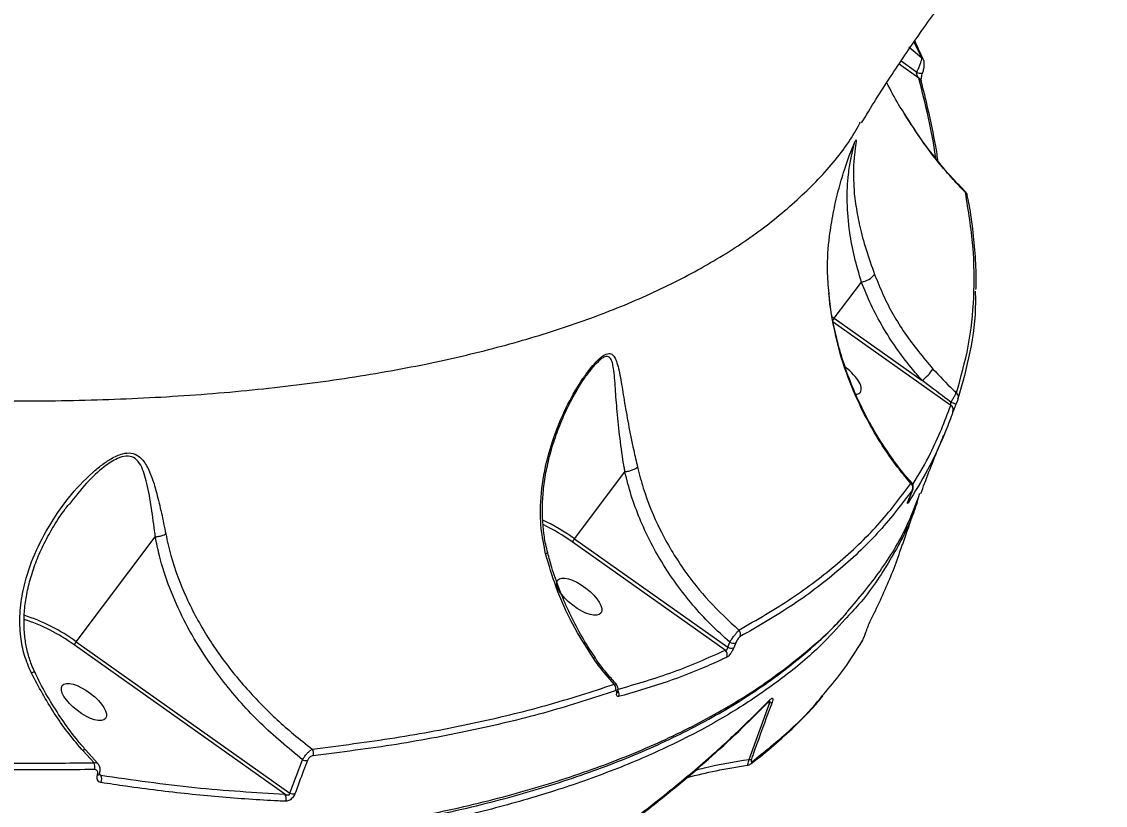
# Model space of a CAD drawing. Header units: millimetres. Extents: x -7151 to 6134, y -5040 to 5562.
# Drawn here: x -2512.8 to -2327.2, y -432.4 to -298.2 of the extents above; entities that cross this region are included whole.
import ezdxf

# ---------------------------------------------------------------- set-up
doc = ezdxf.new("R2010")
doc.units = ezdxf.units.MM
for name, color, linetype in [('DIKOM_ОБЪЕКТ', 7, 'Continuous'), ('DIKOM_РАЗМЕР_ЗОНА', 7, 'Continuous'), ('DIKOM_РАЗМЕР_ОБЪЕКТА', 7, 'Continuous')]:
    doc.layers.add(name, color=color, linetype=linetype)
doc.styles.add('style1', font='arial.ttf', dxfattribs={"width": 0.8})
doc.dimstyles.new('1-50', dxfattribs={"dimtxt": 300, "dimasz": 200, "dimexe": 100, "dimexo": 0, "dimgap": 100, "dimtad": 1, "dimtxsty": 'style1', "dimcen": 200, "dimclrd": 7, "dimclre": 7, "dimclrt": 7, "dimadec": 1, "dimazin": 2, "dimtfac": 1, "dimtmove": 0, "dimatfit": 2, "dimfxl": 0, "dimlwd": 25, "dimlwe": 18, "dimarcsym": 0})

# ---------------------------------------------------------------- blocks, each defined once
blk = doc.blocks.new('*D0')
at = {"layer": 'Defpoints', "color": 0, "transparency": 16777216}
for p in [(4133.55, 168.74), (-4567.47, -1241.13), (4133.55, -4153.12)]:
    blk.add_point(p, dxfattribs=at)
at = {"layer": 'DIKOM_РАЗМЕР_ОБЪЕКТА', "color": 7, "lineweight": 18, "transparency": 16777216}
for p, q in [((4133.55, 168.74), (4133.55, -4253.12)), ((-4567.47, -1241.13), (-4567.47, -4253.12))]:
    blk.add_line(p, q, dxfattribs=at)
at = {"layer": 'DIKOM_РАЗМЕР_ОБЪЕКТА', "color": 7, "lineweight": 25, "transparency": 16777216}
blk.add_line((-4367.47, -4153.12), (3933.55, -4153.12), dxfattribs=at)
at = {"layer": 'DIKOM_РАЗМЕР_ОБЪЕКТА', "color": 7, "transparency": 16777216}
for points in [[(-4367.47, -4119.79), (-4367.47, -4186.45), (-4567.47, -4153.12)], [(3933.55, -4119.79), (3933.55, -4186.45), (4133.55, -4153.12)]]:
    blk.add_solid(points, dxfattribs=at)
at = {"layer": 'DIKOM_РАЗМЕР_ОБЪЕКТА', "color": 7, "transparency": 16777216, "insert": (150.61, -3899.95), "char_height": 300, "attachment_point": 5, "style": 'style1'}
blk.add_mtext('8700', dxfattribs=at)
blk = doc.blocks.new('*D1')
at = {"layer": 'Defpoints', "color": 0, "transparency": 16777216}
for p in [(-2392.45, 3674.75), (-6010.84, -1738.88), (-3202.89, -1738.88)]:
    blk.add_point(p, dxfattribs=at)
at = {"layer": 'DIKOM_РАЗМЕР_ОБЪЕКТА', "color": 7, "lineweight": 18, "transparency": 16777216}
for p, q in [((-2392.45, 3674.75), (-6110.84, 3674.75)), ((-3202.89, -1738.88), (-6110.84, -1738.88))]:
    blk.add_line(p, q, dxfattribs=at)
at = {"layer": 'DIKOM_РАЗМЕР_ОБЪЕКТА', "color": 7, "lineweight": 25, "transparency": 16777216}
blk.add_line((-6010.84, 3474.75), (-6010.84, -1538.88), dxfattribs=at)
at = {"layer": 'DIKOM_РАЗМЕР_ОБЪЕКТА', "color": 7, "transparency": 16777216}
for points in [[(-6044.18, 3474.75), (-5977.51, 3474.75), (-6010.84, 3674.75)], [(-6044.18, -1538.88), (-5977.51, -1538.88), (-6010.84, -1738.88)]]:
    blk.add_solid(points, dxfattribs=at)
at = {"layer": 'DIKOM_РАЗМЕР_ОБЪЕКТА', "color": 7, "transparency": 16777216, "insert": (-6264.01, 967.94), "char_height": 300, "attachment_point": 5, "rotation": 90, "style": 'style1'}
blk.add_mtext('5400', dxfattribs=at)
blk = doc.blocks.new('*D3')
at = {"layer": 'Defpoints', "color": 0, "transparency": 16777216}
for p in [(6133.55, 253.24), (-5802.46, -2467.19), (6133.55, -4939.78)]:
    blk.add_point(p, dxfattribs=at)
at = {"layer": 'DIKOM_РАЗМЕР_ЗОНА', "color": 7, "lineweight": 18, "transparency": 16777216}
for p, q in [((6133.55, 253.24), (6133.55, -5039.78)), ((-5802.46, -2467.19), (-5802.46, -5039.78))]:
    blk.add_line(p, q, dxfattribs=at)
at = {"layer": 'DIKOM_РАЗМЕР_ЗОНА', "color": 7, "lineweight": 25, "transparency": 16777216}
blk.add_line((-5602.46, -4939.78), (5933.55, -4939.78), dxfattribs=at)
at = {"layer": 'DIKOM_РАЗМЕР_ЗОНА', "color": 7, "transparency": 16777216}
for points in [[(-5602.46, -4906.44), (-5602.46, -4973.11), (-5802.46, -4939.78)], [(5933.55, -4906.44), (5933.55, -4973.11), (6133.55, -4939.78)]]:
    blk.add_solid(points, dxfattribs=at)
at = {"layer": 'DIKOM_РАЗМЕР_ЗОНА', "color": 7, "transparency": 16777216, "insert": (186.61, -4686.61), "char_height": 300, "attachment_point": 5, "style": 'style1'}
blk.add_mtext('11950', dxfattribs=at)

msp = doc.modelspace()

# ---------------------------------------------------------------- linework, layer by layer
at = {"layer": 'DIKOM_ОБЪЕКТ', "color": 7, "linetype": 'Continuous', "lineweight": 15}
for p, q in [((-2360.883, -302.504), (-2358.683, -304.382)), ((-2358.683, -304.382), (-2359.979, -301.705)), ((-2359.161, -307.917), (-2362.574, -305.501)), ((-2359.575, -306.888), (-2362.215, -304.954)), ((-2369.258, -315.627), (-2369.155, -315.456)), ((-2351.185, -327.496), (-2351.162, -327.425)), ((-2373.663, -348.994), (-2369.002, -342.814)), ((-2374.367, -346.538), (-2374.566, -344.743)), ((-2374.441, -346.6), (-2374.56, -344.761)), ((-2374.389, -346.535), (-2374.388, -346.54)), ((-2373.991, -348.764), (-2373.663, -348.994)), ((-2353.711, -363.93), (-2373.837, -349.681)), ((-2373.663, -348.994), (-2358.614, -359.648)), ((-2418.161, -386.775), (-2409.523, -375.322)), ((-2360.806, -379.83), (-2360.432, -378.953)), ((-2360.793, -379.807), (-2360.806, -379.83)), ((-2360.419, -378.93), (-2360.432, -378.953)), ((-2503.497, -404.418), (-2489.95, -386.455)), ((-2392.341, -405.866), (-2418.528, -387.327)), ((-2418.161, -386.775), (-2391.917, -405.356)), ((-2503.497, -404.418), (-2466.896, -430.331)), ((-2391.917, -405.356), (-2391.567, -404.498)), ((-2390.543, -404.604), (-2390.892, -405.46)), ((-2467.778, -430.517), (-2503.864, -404.969)), ((-2414.616, -407.193), (-2414.613, -407.197)), ((-2388.255, -424.565), (-2384.719, -414.854)), ((-2384.719, -414.854), (-2385.167, -414.942)), ((-2500.453, -425.152), (-2502.385, -423.045)), ((-2499.812, -425.248), (-2501.935, -422.941)), ((-2466.896, -430.331), (-2464.758, -424.632)), ((-2499.519, -427.151), (-2499.301, -427.298)), ((-2499.509, -427.103), (-2499.301, -427.298))]:
    msp.add_line(p, q, dxfattribs=at)
at = {"layer": 'DIKOM_ОБЪЕКТ', "color": 7, "linetype": 'Continuous', "lineweight": 15, "flags": 128}
for points in [[(-2359.575, -306.888), (-2359.348, -306.965), (-2359.127, -307.022), (-2358.926, -307.055), (-2358.756, -307.062), (-2358.626, -307.044), (-2358.545, -307), (-2358.522, -306.965)], [(-2374.388, -346.54), (-2374.393, -346.554), (-2374.441, -346.6)]]:
    msp.add_lwpolyline(points, dxfattribs=at)
at = {"layer": 'DIKOM_ОБЪЕКТ', "color": 7, "linetype": 'Continuous', "lineweight": 15}
for centre, radius, start, end in [((-2225.726, -586.431), 485.035, 126.17965, 159.77297), ((-2359.107, -305.034), 0.777, 25.49834, 56.93377), ((-2359.454, -308.597), 0.741, 17.0818, 66.71426), ((-2351.678, -328.186), 0.849, 12.18428, 54.4499), ((-2369.651, -339.103), 3.766, 279.90962, 320.24546), ((-2367.885, -353.338), 7.23, 143.06311, 146.3263), ((-2363.155, -353.483), 7.657, 306.37459, 326.51914), ((-2353.329, -362.495), 0.922, 338.09272, 50.73532), ((-2432.673, -555.943), 208.116, 67.44042, 67.69677), ((-2354.192, -364.711), 0.917, 339.18027, 58.36114), ((-2361.177, -378.049), 0.968, 338.40911, 48.33567), ((-2361.815, -380.295), 0.868, 337.78379, 3.85652), ((-2438.927, -416.021), 35.868, 54.62359, 64.66238), ((-2438.71, -415.754), 34.863, 54.62685, 64.21139), ((-2414.531, -389.583), 4.589, 142.27458, 150.54562), ((-2521.386, -428.816), 29.592, 53.69232, 72.41975), ((-2521.918, -429.713), 31.292, 53.93737, 72.34575), ((-2390.787, -403.159), 1.07, 338.72768, 42.89378), ((-2499.783, -407.285), 4.692, 142.32955, 150.42191), ((-2390.928, -403.329), 1.332, 241.37457, 286.81861), ((-2393.058, -406.672), 1.078, 338.54791, 48.35271), ((-2391.281, -404.182), 1.335, 241.5464, 286.91496), ((-2414.714, -407.53), 0.352, 73.84248, 127.40742), ((-2412.218, -412.427), 1.13, 338.77976, 39.74289), ((-2411.234, -412.82), 0.522, 307.17173, 347.65094), ((-2411.615, -413.382), 1.108, 336.99622, 28.09244), ((-2385.425, -414.232), 0.695, 315.67925, 343.23492), ((-2384.578, -414.196), 0.673, 257.84931, 293.20765), ((-2502.055, -423.426), 0.504, 75.07923, 130.89319), ((-2464.136, -423.492), 1.279, 338.85732, 32.79375), ((-2464.039, -423.023), 1.763, 245.94167, 274.3257), ((-2388.134, -423.89), 0.685, 259.80104, 295.09331), ((-2388.464, -424.654), 0.834, 307.37422, 341.67707), ((-2501.689, -425.806), 1.398, 338.69991, 27.91851), ((-2499.829, -426.858), 0.378, 264.87683, 332.65958), ((-2500.362, -427.95), 1.246, 331.52249, 31.58951), ((-2468.74, -431.231), 1.198, 334.32307, 36.55105), ((-2466.198, -428.695), 1.778, 246.90442, 275.14173)]:
    msp.add_arc(centre, radius, start, end, dxfattribs=at)
for start_param, end_param in [(3.0547657, 4.6970952), (2.7381645, 3.0547657)]:
    msp.add_ellipse((-2372.918, -358.865), major_axis=(-3.718, 2.823), ratio=0.396969, start_param=start_param, end_param=end_param, dxfattribs=at)
for centre in [(-2417.336, -396.703), (-2502.178, -414.747)]:
    msp.add_ellipse(centre, major_axis=(-3.718, 2.823), ratio=0.396969, dxfattribs=at)
for points, knots in [([(-2448.126, -436.559), (-2450.938, -437.058), (-2458.511, -438.404), (-2471.612, -440.08), (-2487.595, -441.425), (-2504.567, -442.134), (-2522.494, -442.19), (-2541.34, -441.573), (-2560.69, -440.297), (-2580.464, -438.382), (-2600.577, -435.861), (-2621.357, -432.694), (-2642.759, -428.863), (-2664.721, -424.367), (-2686.763, -419.303), (-2708.803, -413.702), (-2730.768, -407.608), (-2753.015, -400.919), (-2775.478, -393.635), (-2798.082, -385.765), (-2820.329, -377.485), (-2842.151, -368.831), (-2863.492, -359.849), (-2884.698, -350.393), (-2905.69, -340.476), (-2926.386, -330.121), (-2946.331, -319.557), (-2965.475, -308.825), (-2983.785, -297.969), (-3001.56, -286.812), (-3018.713, -275.38), (-3035.168, -263.707), (-3049.91, -252.545), (-3063.05, -241.94), (-3074.721, -231.922), (-3085.683, -221.874), (-3095.894, -211.825), (-3105.249, -201.883), (-3113.705, -192.095), (-3120.533, -183.478), (-3124.338, -178.133), (-3125.888, -175.957)], [0, 0, 0, 0, 0.0156522, 0.0421682, 0.0687045, 0.0952202, 0.1225061, 0.1498144, 0.1771005, 0.2036164, 0.230153, 0.2566688, 0.2839545, 0.311263, 0.3385492, 0.3650648, 0.3916015, 0.4181172, 0.4454031, 0.4727116, 0.4999978, 0.5265133, 0.5530497, 0.5795656, 0.6068517, 0.6341601, 0.661446, 0.6879619, 0.714498, 0.7410141, 0.7683001, 0.7956085, 0.8228944, 0.8459723, 0.8690777, 0.8921826, 0.9155067, 0.9388307, 0.961564, 0.9843488, 1, 1, 1, 1]), ([(-2368.984, -315.56), (-2368.172, -314.216), (-2365.783, -310.26), (-2361.574, -303.915), (-2356.795, -297.049), (-2353.573, -292.823), (-2352.169, -290.983)], [0, 0, 0, 0, 0.1557839, 0.4586677, 0.7641767, 1, 1, 1, 1]), ([(-2358.489, -304.585), (-2358.865, -303.697), (-2359.292, -302.69), (-2359.806, -301.666), (-2359.867, -301.545)], [0, 0, 0, 0, 0.8814253, 1, 1, 1, 1]), ([(-2359.575, -306.888), (-2359.465, -306.687), (-2359.246, -306.286), (-2358.966, -305.641), (-2358.764, -305.054), (-2358.668, -304.617), (-2358.679, -304.45), (-2358.683, -304.382)], [0, 0, 0, 0, 0.2097861, 0.41941492, 0.63344694, 0.85017313, 1, 1, 1, 1]), ([(-2358.525, -306.963), (-2358.515, -306.938), (-2358.421, -306.711), (-2358.301, -306.215), (-2358.234, -305.531), (-2358.252, -305.04), (-2358.385, -304.774), (-2358.413, -304.716)], [0, 0, 0, 0, 0.035381, 0.3115192, 0.5981027, 0.9134025, 1, 1, 1, 1]), ([(-2359.161, -307.917), (-2359.219, -307.832), (-2359.328, -307.672), (-2359.45, -307.397), (-2359.54, -307.137), (-2359.564, -306.968), (-2359.575, -306.888)], [0, 0, 0, 0, 0.295071, 0.5578563, 0.7906576, 1, 1, 1, 1]), ([(-2356.258, -321.669), (-2356.274, -321.554), (-2356.85, -317.167), (-2358.021, -312.481), (-2359.161, -307.917)], [0, 0, 0, 0, 0.026215, 1, 1, 1, 1]), ([(-2358.742, -308.395), (-2358.742, -308.396), (-2358.741, -308.399), (-2358.752, -308.331), (-2358.76, -308.183), (-2358.748, -307.917), (-2358.695, -307.564), (-2358.614, -307.221), (-2358.547, -307.038), (-2358.521, -306.97)], [0, 0, 0, 0, 0.038787, 0.1435366, 0.2732214, 0.4557693, 0.6687025, 0.8760762, 1, 1, 1, 1]), ([(-2361.691, -313.863), (-2362.013, -313.384), (-2363.121, -311.734), (-2364.012, -309.938), (-2364.645, -308.664)], [0, 0, 0, 0, 0.2902393, 1, 1, 1, 1]), ([(-2355.85, -322.151), (-2355.993, -321.281), (-2356.479, -318.331), (-2357.438, -313.747), (-2358.373, -309.981), (-2358.768, -308.388)], [0, 0, 0, 0, 0.1946076, 0.6595083, 1, 1, 1, 1]), ([(-2351.141, -327.404), (-2351.915, -326.613), (-2353.768, -324.718), (-2356.469, -321.479), (-2359.251, -317.794), (-2360.898, -315.205), (-2361.709, -313.931)], [0, 0, 0, 0, 0.1952284, 0.4678635, 0.7380949, 1, 1, 1, 1]), ([(-2351.185, -327.496), (-2351.887, -326.754), (-2354.38, -324.123), (-2358.045, -319.682), (-2360.572, -315.649), (-2361.691, -313.863)], [0, 0, 0, 0, 0.17946569, 0.63659886, 1, 1, 1, 1]), ([(-2604.458, -355.921), (-2598.732, -356.739), (-2587.281, -358.376), (-2570.465, -360.26), (-2553.958, -361.714), (-2537.264, -362.726), (-2520.531, -363.236), (-2503.879, -363.18), (-2487.755, -362.539), (-2472.242, -361.289), (-2457.419, -359.421), (-2443.76, -357.003), (-2431.265, -354.08), (-2419.902, -350.705), (-2409.353, -346.791), (-2399.694, -342.331), (-2390.989, -337.325), (-2383.246, -331.774), (-2376.635, -325.643), (-2371.915, -320.236), (-2369.896, -316.734), (-2369.258, -315.627)], [0, 0, 0, 0, 0.0494042, 0.0988079, 0.1487043, 0.1986004, 0.2537591, 0.3089594, 0.3641181, 0.4209018, 0.4777329, 0.5345156, 0.5879391, 0.6414025, 0.6948253, 0.7497899, 0.8047988, 0.8597629, 0.9167151, 0.9736676, 1, 1, 1, 1]), ([(-2374.56, -344.761), (-2374.675, -343.438), (-2374.96, -340.177), (-2374.595, -335.557), (-2373.889, -331.028), (-2373.009, -327.195), (-2372.004, -323.775), (-2371.052, -321.084), (-2370.4, -319.438), (-2370.084, -318.708), (-2370.031, -318.643), (-2370.019, -318.629)], [0, 0, 0, 0, 0.1342047, 0.3307737, 0.4655411, 0.6005715, 0.7348045, 0.8442839, 0.9193156, 0.9831796, 1, 1, 1, 1]), ([(-2369.002, -342.814), (-2369.428, -341.361), (-2370.292, -338.406), (-2371.158, -333.768), (-2371.555, -328.948), (-2371.347, -324.835), (-2370.858, -321.712), (-2370.44, -319.891), (-2370.181, -318.98), (-2370.261, -319.105), (-2370.276, -319.129)], [0, 0, 0, 0, 0.131596, 0.2676172, 0.4564973, 0.6508834, 0.7737153, 0.8986057, 0.9805136, 1, 1, 1, 1]), ([(-2369.904, -318.666), (-2369.921, -318.799), (-2369.989, -319.316), (-2370.229, -320.978), (-2370.428, -323.597), (-2370.324, -326.555), (-2370.174, -328.652), (-2369.943, -329.859), (-2369.936, -329.895)], [0, 0, 0, 0, 0.0811228, 0.3154321, 0.5506225, 0.7716182, 0.9931984, 1, 1, 1, 1]), ([(-2370.019, -318.629), (-2369.976, -318.556), (-2369.88, -318.393), (-2369.895, -318.569), (-2369.904, -318.666)], [0, 0, 0, 0, 0.4486251, 1, 1, 1, 1]), ([(-2352.746, -361.782), (-2351.994, -359.146), (-2350.492, -353.874), (-2349.622, -345.454), (-2349.693, -336.701), (-2350.688, -330.564), (-2351.185, -327.496)], [0, 0, 0, 0, 0.2486129, 0.4972303, 0.7486158, 1, 1, 1, 1]), ([(-2350.868, -328.008), (-2350.881, -327.931), (-2350.909, -327.751), (-2351.024, -327.528), (-2351.141, -327.436), (-2351.16, -327.421)], [0, 0, 0, 0, 0.38511475, 0.90156901, 1, 1, 1, 1]), ([(-2349.391, -344.076), (-2349.378, -343.744), (-2349.304, -341.907), (-2349.46, -338.471), (-2349.9, -333.754), (-2350.388, -330.26), (-2350.806, -328.32), (-2350.873, -328.014)], [0, 0, 0, 0, 0.0643476, 0.356669, 0.6502476, 0.9447557, 1, 1, 1, 1]), ([(-2369.936, -329.895), (-2369.745, -331.005), (-2369.346, -333.316), (-2368.293, -337.198), (-2367.267, -340.075), (-2366.755, -341.512)], [0, 0, 0, 0, 0.3162584, 0.65849864, 1, 1, 1, 1]), ([(-2366.755, -341.512), (-2366.275, -342.696), (-2364.867, -346.169), (-2361.734, -351.752), (-2358.438, -355.706), (-2356.769, -357.707)], [0, 0, 0, 0, 0.20355274, 0.59683907, 1, 1, 1, 1]), ([(-2358.614, -359.648), (-2359.257, -358.92), (-2360.84, -357.129), (-2363.115, -354.096), (-2365.398, -350.516), (-2367.406, -346.757), (-2368.47, -344.128), (-2369.002, -342.814)], [0, 0, 0, 0, 0.1444223, 0.3552565, 0.5660836, 0.7830445, 1, 1, 1, 1]), ([(-2349.525, -344.373), (-2349.508, -345.01), (-2349.407, -348.597), (-2350.248, -354.814), (-2351.732, -360.164), (-2352.474, -362.839)], [0, 0, 0, 0, 0.09753454, 0.54876634, 1, 1, 1, 1]), ([(-2360.533, -377.326), (-2361.22, -376.503), (-2363.592, -373.663), (-2367.179, -368.271), (-2370.638, -361.209), (-2373.164, -353.914), (-2374.012, -349.054), (-2374.441, -346.6)], [0, 0, 0, 0, 0.0953084, 0.3289408, 0.5680077, 0.7817906, 1, 1, 1, 1]), ([(-2360.347, -377.257), (-2360.72, -376.84), (-2361.993, -375.419), (-2363.957, -372.782), (-2366.223, -369.372), (-2368.247, -365.791), (-2370.022, -362.093), (-2371.529, -358.301), (-2372.775, -354.442), (-2373.717, -350.526), (-2374.242, -347.879), (-2374.383, -346.547), (-2374.384, -346.535)], [0, 0, 0, 0, 0.0497272, 0.1695484, 0.2893877, 0.4092561, 0.5289507, 0.6470427, 0.7646885, 0.8820286, 0.9989354, 1, 1, 1, 1]), ([(-2423.099, -389.363), (-2423.395, -387.898), (-2423.989, -384.965), (-2424.018, -379.894), (-2423.246, -374.341), (-2421.566, -368.736), (-2419.357, -363.674), (-2417.298, -360.138), (-2415.609, -357.789), (-2414.448, -356.419), (-2413.26, -355.342), (-2412.257, -354.936), (-2411.605, -355.207), (-2411.179, -355.812), (-2410.691, -357.117), (-2410.217, -359.457), (-2409.677, -363.058), (-2408.953, -367.1), (-2408.173, -370.982), (-2407.588, -373.532), (-2407.366, -374.495)], [0, 0, 0, 0, 0.0640657, 0.128239, 0.217072, 0.3060309, 0.3833429, 0.4604821, 0.4901567, 0.5197404, 0.5505444, 0.581642, 0.608712, 0.634243, 0.6598504, 0.7316556, 0.8037, 0.8790125, 0.9542776, 1, 1, 1, 1]), ([(-2409.517, -375.318), (-2409.517, -375.317), (-2409.553, -375.04), (-2409.92, -373.081), (-2410.385, -369.521), (-2410.868, -365.022), (-2411.16, -360.957), (-2411.35, -358.213), (-2411.65, -356.624), (-2411.939, -355.869), (-2412.405, -355.484), (-2412.925, -355.591), (-2413.515, -355.913), (-2414.365, -356.638), (-2415.238, -357.618), (-2415.725, -358.316), (-2415.772, -358.383)], [0, 0, 0, 0, 0.0001163, 0.0261582, 0.1864498, 0.3502068, 0.5041916, 0.6611698, 0.713242, 0.766238, 0.8180648, 0.8607051, 0.8696225, 0.9207794, 0.9923551, 1, 1, 1, 1]), ([(-2356.769, -357.707), (-2355.639, -358.913), (-2354.336, -360.305), (-2352.933, -361.608), (-2352.746, -361.782)], [0, 0, 0, 0, 0.8666159, 1, 1, 1, 1]), ([(-2422.733, -389.211), (-2422.858, -388.725), (-2423.207, -387.377), (-2423.521, -385.049), (-2423.691, -382.223), (-2423.593, -379.258), (-2423.211, -376.198), (-2422.555, -373.032), (-2421.605, -369.785), (-2420.409, -366.625), (-2419.098, -363.773), (-2417.796, -361.388), (-2416.696, -359.627), (-2416.017, -358.713), (-2415.772, -358.383)], [0, 0, 0, 0, 0.0451903, 0.1254534, 0.2105607, 0.3000814, 0.3931739, 0.4898769, 0.5941736, 0.7024522, 0.800805, 0.8844412, 0.9582179, 1, 1, 1, 1]), ([(-2353.691, -363.397), (-2354.032, -363.142), (-2355.685, -361.907), (-2357.318, -360.648), (-2358.614, -359.648)], [0, 0, 0, 0, 0.206048, 1, 1, 1, 1]), ([(-2353.691, -363.397), (-2353.57, -363.201), (-2353.327, -362.809), (-2353.018, -362.288), (-2352.828, -361.949), (-2352.766, -361.824), (-2352.746, -361.782)], [0, 0, 0, 0, 0.2864405, 0.5730523, 0.8569042, 1, 1, 1, 1]), ([(-2353.711, -363.93), (-2353.71, -363.922), (-2353.707, -363.884), (-2353.701, -363.778), (-2353.694, -363.599), (-2353.692, -363.465), (-2353.691, -363.397)], [0, 0, 0, 0, 0.0804747, 0.3667419, 0.6763051, 1, 1, 1, 1]), ([(-2352.83, -363.752), (-2352.897, -363.914), (-2353.029, -364.238), (-2353.198, -364.669), (-2353.293, -364.921), (-2353.327, -365.016), (-2353.335, -365.037)], [0, 0, 0, 0, 0.3054187, 0.6114909, 0.9126758, 1, 1, 1, 1]), ([(-2352.474, -362.839), (-2352.48, -362.857), (-2352.501, -362.921), (-2352.57, -363.103), (-2352.689, -363.407), (-2352.783, -363.637), (-2352.83, -363.752)], [0, 0, 0, 0, 0.1085102, 0.3983419, 0.6995502, 1, 1, 1, 1]), ([(-2353.335, -365.037), (-2353.431, -365.306), (-2353.913, -366.647), (-2355.251, -370.041), (-2357.585, -375.063), (-2359.869, -378.769), (-2361.012, -380.623)], [0, 0, 0, 0, 0.0480674, 0.2403253, 0.6198824, 1, 1, 1, 1]), ([(-2360.234, -377.487), (-2359.151, -375.696), (-2356.586, -371.452), (-2354.764, -366.685), (-2353.711, -363.93)], [0, 0, 0, 0, 0.4220935, 1, 1, 1, 1]), ([(-2358.843, -379.038), (-2358.628, -378.462), (-2357.418, -375.232), (-2356.12, -371.894), (-2354.955, -369.226), (-2354.896, -369.091)], [0, 0, 0, 0, 0.170886, 0.9579853, 1, 1, 1, 1]), ([(-2511.182, -409.799), (-2511.605, -408.794), (-2512.453, -406.783), (-2513.115, -403.323), (-2513.215, -399.574), (-2512.585, -395.006), (-2511.009, -390.011), (-2508.333, -384.708), (-2504.915, -379.722), (-2501.685, -376.242), (-2499.146, -374.121), (-2497.441, -372.965), (-2495.682, -372.155), (-2494.02, -372.009), (-2492.546, -372.65), (-2491.385, -374.202), (-2490.445, -376.432), (-2489.648, -379.179), (-2488.888, -382.338), (-2488.403, -384.756), (-2488.161, -385.965)], [0, 0, 0, 0, 0.0482045, 0.0964653, 0.1564816, 0.2165951, 0.3050921, 0.3937412, 0.4869549, 0.5799875, 0.6113394, 0.6426252, 0.6797828, 0.7100236, 0.7402865, 0.7862496, 0.8340975, 0.8820757, 0.9410319, 1, 1, 1, 1]), ([(-2489.943, -386.45), (-2489.943, -386.449), (-2489.982, -386.1), (-2490.231, -384.22), (-2490.675, -380.899), (-2491.277, -377.542), (-2491.957, -375.236), (-2492.606, -373.809), (-2493.526, -372.811), (-2494.457, -372.598), (-2495.379, -372.65), (-2496.716, -373.065), (-2499.076, -374.654), (-2501.938, -377.311), (-2503.769, -379.673), (-2504.736, -380.921)], [0, 0, 0, 0, 0.0001353, 0.0336591, 0.1820849, 0.3333214, 0.3969677, 0.4616874, 0.5289323, 0.5790403, 0.5848939, 0.6410733, 0.7284212, 0.8564417, 1, 1, 1, 1]), ([(-2409.517, -375.318), (-2409.297, -375.281), (-2408.857, -375.206), (-2408.218, -375), (-2407.731, -374.772), (-2407.476, -374.598), (-2407.385, -374.513), (-2407.366, -374.495)], [0, 0, 0, 0, 0.2525635, 0.5051066, 0.7575324, 0.9486887, 1, 1, 1, 1]), ([(-2407.366, -374.495), (-2407.053, -375.714), (-2406.11, -379.376), (-2403.636, -385.369), (-2399.766, -391.846), (-2395.2, -397.624), (-2391.746, -400.819), (-2390.004, -402.431)], [0, 0, 0, 0, 0.1161125, 0.3488635, 0.587349, 0.7918662, 1, 1, 1, 1]), ([(-2409.523, -375.322), (-2409.523, -375.321), (-2409.521, -375.32), (-2409.519, -375.318), (-2409.517, -375.318), (-2409.517, -375.318)], [0, 0, 0, 0, 0.4429969, 0.8274215, 1, 1, 1, 1]), ([(-2391.567, -404.498), (-2392.679, -403.49), (-2394.903, -401.474), (-2397.951, -398.132), (-2400.758, -394.567), (-2403.988, -389.705), (-2406.566, -384.6), (-2408.495, -379.379), (-2409.181, -376.675), (-2409.523, -375.322)], [0, 0, 0, 0, 0.1264491, 0.2528952, 0.3828676, 0.5128318, 0.7531096, 0.8765568, 1, 1, 1, 1]), ([(-2390.004, -402.431), (-2386.925, -400.654), (-2380.766, -397.1), (-2372.899, -391.053), (-2365.978, -384.528), (-2362.348, -379.726), (-2360.533, -377.326)], [0, 0, 0, 0, 0.2484753, 0.4969508, 0.7484756, 1, 1, 1, 1]), ([(-2360.277, -378.405), (-2362.071, -380.78), (-2365.66, -385.532), (-2372.542, -392.049), (-2380.431, -398.141), (-2386.671, -401.745), (-2389.791, -403.547)], [0, 0, 0, 0, 0.248478, 0.4969552, 0.7484775, 1, 1, 1, 1]), ([(-2360.533, -377.326), (-2360.465, -377.28), (-2360.385, -377.227), (-2360.382, -377.278), (-2360.382, -377.286)], [0, 0, 0, 0, 0.8540856, 1, 1, 1, 1]), ([(-2360.432, -378.953), (-2360.399, -378.876), (-2360.33, -378.712), (-2360.254, -378.511), (-2360.213, -378.375), (-2360.217, -378.328), (-2360.257, -378.379), (-2360.277, -378.405)], [0, 0, 0, 0, 0.1798381, 0.3801661, 0.5813109, 0.7906881, 1, 1, 1, 1]), ([(-2360.367, -378.802), (-2360.338, -378.732), (-2360.245, -378.511), (-2360.178, -378.323), (-2360.12, -378.052), (-2360.123, -377.785), (-2360.196, -377.509), (-2360.317, -377.356), (-2360.374, -377.284)], [0, 0, 0, 0, 0.1321026, 0.4144446, 0.5450664, 0.6869804, 0.8527977, 1, 1, 1, 1]), ([(-2359.156, -379.402), (-2359.46, -380.403), (-2360.636, -384.268), (-2364.047, -390.491), (-2367.966, -396.553), (-2371.006, -399.717), (-2371.815, -400.558)], [0, 0, 0, 0, 0.1287669, 0.4974002, 0.8663299, 1, 1, 1, 1]), ([(-2371.344, -399.209), (-2369.431, -396.938), (-2365.547, -392.327), (-2361.465, -385.552), (-2359.712, -380.909), (-2358.985, -378.984)], [0, 0, 0, 0, 0.36230595, 0.7355792, 1, 1, 1, 1]), ([(-2361.943, -387.727), (-2361.296, -385.839), (-2360.473, -383.441), (-2359.574, -381.008), (-2359.383, -380.489)], [0, 0, 0, 0, 0.7869272, 1, 1, 1, 1]), ([(-2361.012, -380.623), (-2361.045, -380.668), (-2361.111, -380.759), (-2361.124, -380.698), (-2361.068, -380.495), (-2360.956, -380.191), (-2360.853, -379.944), (-2360.806, -379.83)], [0, 0, 0, 0, 0.2131753, 0.4264971, 0.630606, 0.828922, 1, 1, 1, 1]), ([(-2361.039, -380.451), (-2361.039, -380.45), (-2361.039, -380.448), (-2361.02, -380.388), (-2360.971, -380.246), (-2360.891, -380.041), (-2360.818, -379.87), (-2360.789, -379.801)], [0, 0, 0, 0, 0.0803523, 0.2387755, 0.4784479, 0.793278, 1, 1, 1, 1]), ([(-2360.792, -379.807), (-2360.705, -379.602), (-2360.581, -379.31), (-2360.456, -379.018), (-2360.418, -378.931)], [0, 0, 0, 0, 0.7001844, 1, 1, 1, 1]), ([(-2510.582, -409.593), (-2510.784, -409.169), (-2511.303, -408.082), (-2511.864, -406.186), (-2512.301, -403.919), (-2512.478, -401.493), (-2512.38, -398.935), (-2512.004, -396.221), (-2511.326, -393.386), (-2510.321, -390.465), (-2509.001, -387.513), (-2507.341, -384.561), (-2505.909, -382.337), (-2504.966, -381.156), (-2504.76, -380.898)], [0, 0, 0, 0, 0.0446732, 0.114546, 0.1886184, 0.2670144, 0.350077, 0.4380808, 0.534403, 0.6349256, 0.7404251, 0.8512824, 0.9674912, 1, 1, 1, 1]), ([(-2489.943, -386.45), (-2489.721, -386.422), (-2489.277, -386.365), (-2488.691, -386.198), (-2488.337, -386.055), (-2488.191, -385.98), (-2488.161, -385.965)], [0, 0, 0, 0, 0.341398, 0.6828261, 0.9340501, 1, 1, 1, 1]), ([(-2488.161, -385.965), (-2487.891, -387.188), (-2487.077, -390.89), (-2484.786, -396.916), (-2481.143, -403.629), (-2476.754, -409.757), (-2471.831, -415.279), (-2467.187, -419.592), (-2464.141, -421.959), (-2463.06, -422.799)], [0, 0, 0, 0, 0.0853608, 0.2582636, 0.4312951, 0.5912956, 0.7518446, 0.9119677, 1, 1, 1, 1]), ([(-2489.95, -386.455), (-2489.949, -386.454), (-2489.948, -386.452), (-2489.945, -386.451), (-2489.943, -386.45), (-2489.943, -386.45)], [0, 0, 0, 0, 0.4179439, 0.7903225, 1, 1, 1, 1]), ([(-2464.758, -424.632), (-2467.201, -422.603), (-2472.085, -418.545), (-2477.786, -412.099), (-2482.07, -406.08), (-2485.159, -400.675), (-2487.561, -395.278), (-2489.124, -390.502), (-2489.729, -387.536), (-2489.95, -386.455)], [0, 0, 0, 0, 0.1992521, 0.3984507, 0.5429324, 0.6708105, 0.7989898, 0.9267419, 1, 1, 1, 1]), ([(-2367.501, -400.911), (-2367.352, -400.61), (-2366.605, -399.103), (-2364.79, -395.162), (-2363.041, -391.069), (-2362.136, -388.149), (-2362, -387.708)], [0, 0, 0, 0, 0.0692911, 0.34648171, 0.90133048, 1, 1, 1, 1]), ([(-2422.826, -389.233), (-2422.83, -389.244), (-2422.837, -389.265), (-2422.979, -389.321), (-2423.077, -389.356), (-2423.099, -389.363)], [0, 0, 0, 0, 0.4694274, 0.8842197, 1, 1, 1, 1]), ([(-2414.927, -407.251), (-2416.15, -405.337), (-2418.619, -401.47), (-2421.327, -395.411), (-2422.54, -391.271), (-2423.099, -389.363)], [0, 0, 0, 0, 0.3459997, 0.6987454, 1, 1, 1, 1]), ([(-2414.56, -407.154), (-2414.814, -406.797), (-2415.827, -405.375), (-2417.378, -402.709), (-2419.202, -399.176), (-2420.762, -395.491), (-2421.952, -392.16), (-2422.503, -390.037), (-2422.719, -389.206)], [0, 0, 0, 0, 0.0668472, 0.2661837, 0.4667721, 0.6682749, 0.8702607, 1, 1, 1, 1]), ([(-2681.254, -419.25), (-2679.76, -419.606), (-2674.654, -420.823), (-2665.995, -422.753), (-2655.302, -425.038), (-2644.717, -427.164), (-2634.257, -429.137), (-2623.922, -430.956), (-2613.709, -432.622), (-2603.613, -434.135), (-2593.63, -435.497), (-2583.759, -436.708), (-2573.996, -437.768), (-2564.339, -438.678), (-2554.785, -439.436), (-2545.342, -440.043), (-2536.041, -440.496), (-2526.921, -440.793), (-2518.006, -440.932), (-2509.301, -440.914), (-2500.803, -440.74), (-2492.506, -440.409), (-2484.409, -439.922), (-2476.51, -439.278), (-2468.805, -438.478), (-2461.293, -437.521), (-2453.971, -436.405), (-2446.844, -435.132), (-2439.925, -433.704), (-2433.246, -432.126), (-2426.831, -430.402), (-2420.687, -428.536), (-2414.812, -426.527), (-2409.201, -424.374), (-2403.853, -422.076), (-2398.766, -419.634), (-2393.939, -417.046), (-2389.372, -414.312), (-2385.065, -411.43), (-2381.013, -408.401), (-2377.239, -405.226), (-2374.052, -402.26), (-2372.253, -400.295), (-2371.511, -399.485)], [0, 0, 0, 0, 0.0104062, 0.0355448, 0.0606914, 0.0857207, 0.1106359, 0.1354631, 0.1602326, 0.1849721, 0.2097095, 0.2344677, 0.259272, 0.2841492, 0.3091281, 0.3342378, 0.3594032, 0.384486, 0.4094462, 0.4343116, 0.4591106, 0.4838725, 0.5086249, 0.533392, 0.5581979, 0.583069, 0.6080341, 0.6331212, 0.6583094, 0.6834666, 0.7084851, 0.7333998, 0.7582376, 0.783027, 0.8077944, 0.8325661, 0.8573618, 0.8822054, 0.9071223, 0.9321389, 0.9572646, 0.9823701, 1, 1, 1, 1]), ([(-2680.849, -418.735), (-2676.593, -419.721), (-2665.129, -422.379), (-2646.657, -426.232), (-2625.578, -430.132), (-2604.691, -433.451), (-2584.074, -436.164), (-2563.808, -438.243), (-2544.338, -439.643), (-2525.714, -440.375), (-2507.963, -440.464), (-2490.796, -439.913), (-2474.3, -438.695), (-2458.55, -436.798), (-2443.892, -434.264), (-2430.352, -431.117), (-2417.928, -427.393), (-2406.416, -423.032), (-2395.909, -418.017), (-2386.42, -412.371), (-2378.338, -406.141), (-2373.352, -401.726), (-2371.401, -399.281), (-2371.344, -399.209)], [0, 0, 0, 0, 0.0296845, 0.0799694, 0.1302935, 0.1805783, 0.2323246, 0.2841121, 0.3358575, 0.3861424, 0.4364665, 0.4867516, 0.5384968, 0.5902852, 0.6420306, 0.6923148, 0.7426384, 0.7929228, 0.8446674, 0.8964547, 0.9482, 0.9984847, 1, 1, 1, 1]), ([(-2371.815, -400.558), (-2373.158, -402.071), (-2376.284, -405.592), (-2382.353, -410.606), (-2389.68, -415.726), (-2397.923, -420.424), (-2407.021, -424.703), (-2416.883, -428.513), (-2427.457, -431.838), (-2437.476, -434.418), (-2444.182, -435.776), (-2446.913, -436.328)], [0, 0, 0, 0, 0.0894181, 0.2080672, 0.3268542, 0.4456437, 0.5655565, 0.6854699, 0.8023633, 0.9195232, 1, 1, 1, 1]), ([(-2391.567, -404.498), (-2391.449, -404.32), (-2391.214, -403.963), (-2390.813, -403.407), (-2390.437, -402.92), (-2390.164, -402.597), (-2390.046, -402.474), (-2390.004, -402.431)], [0, 0, 0, 0, 0.2224032, 0.4448215, 0.6638648, 0.8806862, 1, 1, 1, 1]), ([(-2368.245, -402.786), (-2368.186, -402.617), (-2368.068, -402.278), (-2367.87, -401.76), (-2367.666, -401.261), (-2367.559, -401.033), (-2367.501, -400.911)], [0, 0, 0, 0, 0.23220875, 0.46400841, 0.71406076, 1, 1, 1, 1]), ([(-2389.791, -403.547), (-2389.824, -403.568), (-2389.902, -403.618), (-2390.056, -403.776), (-2390.236, -404.016), (-2390.412, -404.31), (-2390.499, -404.506), (-2390.543, -404.604)], [0, 0, 0, 0, 0.1487166, 0.3486841, 0.5574132, 0.7791026, 1, 1, 1, 1]), ([(-2375.515, -413.435), (-2374.486, -412.234), (-2371.942, -409.267), (-2369.97, -406.061), (-2368.796, -404.151)], [0, 0, 0, 0, 0.4044712, 1, 1, 1, 1]), ([(-2368.796, -404.151), (-2368.783, -404.128), (-2368.741, -404.052), (-2368.642, -403.835), (-2368.507, -403.503), (-2368.368, -403.139), (-2368.286, -402.904), (-2368.245, -402.786)], [0, 0, 0, 0, 0.1043755, 0.3454647, 0.5759274, 0.7877303, 1, 1, 1, 1]), ([(-2410.835, -412.592), (-2407.57, -411.648), (-2401.033, -409.757), (-2395.241, -407.164), (-2392.341, -405.866)], [0, 0, 0, 0, 0.4993593, 1, 1, 1, 1]), ([(-2392.341, -405.866), (-2392.299, -405.869), (-2392.218, -405.873), (-2392.103, -405.82), (-2392.031, -405.747), (-2391.98, -405.672), (-2391.952, -405.605), (-2391.92, -405.491), (-2391.918, -405.416), (-2391.917, -405.356)], [0, 0, 0, 0, 0.2068648, 0.4049398, 0.539584, 0.5906271, 0.729345, 0.7856049, 1, 1, 1, 1]), ([(-2390.892, -405.46), (-2390.955, -405.602), (-2391.08, -405.887), (-2391.336, -406.317), (-2391.603, -406.68), (-2391.855, -406.946), (-2391.989, -407.027), (-2392.054, -407.067)], [0, 0, 0, 0, 0.2064145, 0.4134167, 0.6142725, 0.813503, 1, 1, 1, 1]), ([(-2411.349, -411.705), (-2412.288, -410.633), (-2413.546, -409.198), (-2414.648, -407.645), (-2414.927, -407.251)], [0, 0, 0, 0, 0.7468383, 1, 1, 1, 1]), ([(-2410.982, -411.675), (-2411.471, -411.138), (-2412.649, -409.847), (-2413.846, -408.327), (-2414.509, -407.335), (-2414.605, -407.192)], [0, 0, 0, 0, 0.37824526, 0.91070059, 1, 1, 1, 1]), ([(-2392.054, -407.067), (-2392.328, -407.197), (-2393.696, -407.846), (-2397.311, -409.442), (-2403.109, -411.669), (-2408.099, -413.1), (-2410.595, -413.815)], [0, 0, 0, 0, 0.0480645, 0.2403255, 0.6198809, 1, 1, 1, 1]), ([(-2510.625, -409.612), (-2510.635, -409.607), (-2510.657, -409.595), (-2510.876, -409.675), (-2511.075, -409.755), (-2511.156, -409.789), (-2511.182, -409.799)], [0, 0, 0, 0, 0.3481516, 0.7667874, 0.9248574, 1, 1, 1, 1]), ([(-2502.385, -423.045), (-2502.457, -422.962), (-2504.202, -420.949), (-2507.453, -416.735), (-2509.931, -412.127), (-2511.182, -409.799)], [0, 0, 0, 0, 0.0209726, 0.5055807, 1, 1, 1, 1]), ([(-2501.905, -422.921), (-2502.323, -422.444), (-2503.649, -420.932), (-2505.666, -418.18), (-2507.921, -414.694), (-2509.56, -411.821), (-2510.359, -410.077), (-2510.582, -409.591)], [0, 0, 0, 0, 0.1204293, 0.3822085, 0.6420479, 0.900138, 1, 1, 1, 1]), ([(-2463.06, -422.799), (-2458.296, -422.195), (-2448.768, -420.988), (-2435.462, -418.456), (-2422.846, -415.438), (-2415.181, -412.949), (-2411.349, -411.705)], [0, 0, 0, 0, 0.24861505, 0.49722874, 0.7486149, 1, 1, 1, 1]), ([(-2411.349, -411.705), (-2411.247, -411.667), (-2411.092, -411.61), (-2411.042, -411.687), (-2411.025, -411.713)], [0, 0, 0, 0, 0.6566717, 1, 1, 1, 1]), ([(-2410.737, -412.929), (-2410.711, -412.772), (-2410.659, -412.452), (-2410.759, -412.006), (-2410.943, -411.79), (-2411.011, -411.71)], [0, 0, 0, 0, 0.3786801, 0.7696856, 1, 1, 1, 1]), ([(-2411.165, -412.836), (-2414.958, -414.07), (-2422.546, -416.537), (-2435.117, -419.559), (-2448.475, -422.116), (-2458.12, -423.341), (-2462.943, -423.953)], [0, 0, 0, 0, 0.2486137, 0.49723354, 0.74861656, 1, 1, 1, 1]), ([(-2410.919, -413.236), (-2410.911, -413.184), (-2410.891, -413.052), (-2410.919, -412.901), (-2411.007, -412.806), (-2411.112, -412.826), (-2411.165, -412.836)], [0, 0, 0, 0, 0.1836172, 0.4625788, 0.7309504, 1, 1, 1, 1]), ([(-2410.595, -413.815), (-2410.669, -413.822), (-2410.818, -413.837), (-2410.934, -413.672), (-2410.954, -413.449), (-2410.927, -413.283), (-2410.919, -413.236)], [0, 0, 0, 0, 0.29284264, 0.58497173, 0.88199927, 1, 1, 1, 1]), ([(-2410.73, -412.973), (-2410.731, -412.972), (-2410.732, -412.972), (-2410.724, -412.937), (-2410.722, -412.925)], [0, 0, 0, 0, 0.6524543, 1, 1, 1, 1]), ([(-2387.959, -425.316), (-2387.93, -425.295), (-2386.525, -424.285), (-2383.999, -422.162), (-2380.421, -418.933), (-2377.639, -416.119), (-2376.147, -414.341), (-2375.638, -413.735)], [0, 0, 0, 0, 0.006014, 0.2887068, 0.5713009, 0.8537821, 1, 1, 1, 1]), ([(-2387.672, -424.916), (-2385.735, -423.357), (-2381.862, -420.237), (-2377.88, -416.371), (-2375.98, -414.011), (-2375.515, -413.435)], [0, 0, 0, 0, 0.4304615, 0.860924, 1, 1, 1, 1]), ([(-2416.267, -440.935), (-2414.682, -439.834), (-2411.014, -437.286), (-2405.578, -433.173), (-2399.902, -428.616), (-2394.504, -423.952), (-2389.485, -419.322), (-2386.41, -416.206), (-2384.935, -414.711)], [0, 0, 0, 0, 0.1334497, 0.3087715, 0.4843708, 0.6604319, 0.8371352, 1, 1, 1, 1]), ([(-2416.029, -440.545), (-2415.673, -440.299), (-2413.894, -439.066), (-2409.357, -435.827), (-2402.682, -430.733), (-2395.767, -424.929), (-2389.793, -419.493), (-2386.437, -416.12), (-2384.759, -414.433)], [0, 0, 0, 0, 0.02998916, 0.1499483, 0.39005404, 0.63016243, 0.81508248, 1, 1, 1, 1]), ([(-2384.313, -414.815), (-2384.535, -415.406), (-2385.644, -418.363), (-2386.818, -421.595), (-2387.747, -424.239), (-2387.843, -424.511)], [0, 0, 0, 0, 0.1831608, 0.9158839, 1, 1, 1, 1]), ([(-2384.931, -414.725), (-2384.906, -414.698), (-2384.837, -414.623), (-2384.781, -414.586), (-2384.797, -414.596), (-2384.798, -414.597)], [0, 0, 0, 0, 0.3463238, 0.9651948, 1, 1, 1, 1]), ([(-2384.719, -414.854), (-2384.709, -414.842), (-2384.689, -414.818), (-2384.664, -414.779), (-2384.652, -414.749), (-2384.649, -414.722), (-2384.653, -414.695), (-2384.699, -414.649), (-2384.779, -414.642), (-2384.852, -414.653), (-2384.864, -414.656)], [0, 0, 0, 0, 0.0763466, 0.155029, 0.2343719, 0.259096, 0.3446282, 0.4579718, 0.9076685, 1, 1, 1, 1]), ([(-2384.759, -414.433), (-2384.607, -414.293), (-2384.391, -414.094), (-2384.215, -414.1), (-2384.166, -414.225), (-2384.195, -414.453), (-2384.254, -414.655), (-2384.3, -414.782), (-2384.313, -414.815)], [0, 0, 0, 0, 0.4029585, 0.5732986, 0.7451125, 0.8533522, 0.9617241, 1, 1, 1, 1]), ([(-2681.256, -419.131), (-2675.921, -420.382), (-2663.38, -423.323), (-2643.936, -427.277), (-2622.756, -431.121), (-2601.795, -434.352), (-2581.124, -436.969), (-2562.37, -438.793), (-2545.467, -439.963), (-2530.31, -440.616), (-2515.61, -440.844), (-2501.24, -440.641), (-2487.244, -439.99), (-2473.684, -438.866), (-2460.691, -437.323), (-2452.583, -435.914), (-2448.531, -435.209)], [0, 0, 0, 0, 0.0592255, 0.1392293, 0.2191739, 0.3014393, 0.383772, 0.4660376, 0.5315967, 0.5972237, 0.6628515, 0.7284103, 0.7962699, 0.8642054, 0.9321406, 1, 1, 1, 1]), ([(-2555.867, -423.163), (-2551.052, -423.535), (-2541.423, -424.278), (-2527.401, -424.933), (-2513.676, -425.277), (-2504.861, -425.193), (-2500.453, -425.152)], [0, 0, 0, 0, 0.2491193, 0.4982402, 0.7491193, 1, 1, 1, 1]), ([(-2464.758, -424.632), (-2464.651, -424.462), (-2464.437, -424.122), (-2464.027, -423.62), (-2463.608, -423.192), (-2463.281, -422.928), (-2463.114, -422.83), (-2463.06, -422.799)], [0, 0, 0, 0, 0.2221354, 0.4444363, 0.6650408, 0.8921948, 1, 1, 1, 1]), ([(-2500.386, -426.314), (-2504.768, -426.357), (-2513.533, -426.442), (-2527.241, -426.103), (-2541.312, -425.451), (-2551.022, -424.704), (-2555.878, -424.33)], [0, 0, 0, 0, 0.2491178, 0.4982401, 0.7491185, 1, 1, 1, 1]), ([(-2463.906, -424.78), (-2464.124, -425.346), (-2464.85, -427.236), (-2465.549, -429.136), (-2466.039, -430.466)], [0, 0, 0, 0, 0.2996235, 1, 1, 1, 1]), ([(-2462.943, -423.953), (-2462.954, -423.955), (-2463.039, -423.966), (-2463.2, -424.014), (-2463.422, -424.143), (-2463.624, -424.321), (-2463.798, -424.543), (-2463.87, -424.701), (-2463.906, -424.78)], [0, 0, 0, 0, 0.0354909, 0.2575098, 0.4482739, 0.6281864, 0.8143352, 1, 1, 1, 1]), ([(-2397.408, -426.407), (-2396.905, -426.275), (-2393.843, -425.473), (-2390.799, -424.978), (-2388.255, -424.565)], [0, 0, 0, 0, 0.16450578, 1, 1, 1, 1]), ([(-2388.553, -425.576), (-2388.553, -425.578), (-2388.545, -425.617), (-2388.487, -425.447), (-2388.379, -425.072), (-2388.293, -424.719), (-2388.255, -424.565)], [0, 0, 0, 0, 0.024219, 0.411373, 0.7430751, 1, 1, 1, 1]), ([(-2387.843, -424.511), (-2387.862, -424.568), (-2387.9, -424.687), (-2387.926, -424.84), (-2387.915, -424.951), (-2387.845, -425.022), (-2387.742, -424.959), (-2387.672, -424.916)], [0, 0, 0, 0, 0.1212771, 0.2524105, 0.4116778, 0.5994504, 1, 1, 1, 1]), ([(-2500.453, -425.152), (-2500.306, -425.131), (-2500.036, -425.092), (-2499.895, -425.218), (-2499.83, -425.276)], [0, 0, 0, 0, 0.5447609, 1, 1, 1, 1]), ([(-2499.863, -427.235), (-2499.851, -427.194), (-2499.803, -427.035), (-2499.799, -426.771), (-2499.908, -426.515), (-2500.105, -426.345), (-2500.292, -426.324), (-2500.386, -426.314)], [0, 0, 0, 0, 0.07987601, 0.31809889, 0.55565775, 0.77738097, 1, 1, 1, 1]), ([(-2499.506, -427.029), (-2499.45, -426.814), (-2499.337, -426.382), (-2499.456, -425.747), (-2499.704, -425.423), (-2499.82, -425.271)], [0, 0, 0, 0, 0.3439539, 0.6926651, 1, 1, 1, 1]), ([(-2398.846, -427.647), (-2397.198, -427.251), (-2393.757, -426.425), (-2390.338, -425.85), (-2388.556, -425.551)], [0, 0, 0, 0, 0.478802, 1, 1, 1, 1]), ([(-2388.554, -425.574), (-2388.496, -425.566), (-2388.337, -425.544), (-2388.133, -425.443), (-2388.017, -425.355), (-2387.964, -425.315)], [0, 0, 0, 0, 0.2382577, 0.6564426, 1, 1, 1, 1]), ([(-2499.268, -428.544), (-2499.397, -428.505), (-2499.656, -428.428), (-2499.888, -428.107), (-2499.975, -427.697), (-2499.898, -427.379), (-2499.863, -427.235)], [0, 0, 0, 0, 0.2590668, 0.5176512, 0.7812455, 1, 1, 1, 1]), ([(-2499.519, -427.193), (-2499.519, -427.185), (-2499.519, -427.171), (-2499.519, -427.086), (-2499.493, -427.031), (-2499.492, -427.029)], [0, 0, 0, 0, 0.565059, 0.9843499, 1, 1, 1, 1]), ([(-2499.301, -427.298), (-2493.876, -428.069), (-2483.008, -429.615), (-2472.86, -430.216), (-2467.778, -430.517)], [0, 0, 0, 0, 0.4991742, 1, 1, 1, 1]), ([(-2467.66, -431.75), (-2468.076, -431.731), (-2470.156, -431.637), (-2475.631, -431.316), (-2484.26, -430.561), (-2492.769, -429.52), (-2497.835, -428.759), (-2499.268, -428.544)], [0, 0, 0, 0, 0.0413734, 0.2068723, 0.5381492, 0.8694327, 1, 1, 1, 1]), ([(-2467.778, -430.517), (-2467.718, -430.542), (-2467.578, -430.599), (-2467.367, -430.649), (-2467.181, -430.652), (-2467.065, -430.622), (-2466.997, -430.587), (-2466.946, -430.541), (-2466.909, -430.478), (-2466.892, -430.406), (-2466.894, -430.357), (-2466.896, -430.331)], [0, 0, 0, 0, 0.1851247, 0.4304987, 0.6102774, 0.6935323, 0.746579, 0.8083357, 0.8667521, 0.9299044, 1, 1, 1, 1]), ([(-2466.039, -430.466), (-2466.091, -430.587), (-2466.194, -430.827), (-2466.451, -431.165), (-2466.752, -431.441), (-2467.09, -431.643), (-2467.403, -431.744), (-2467.585, -431.748), (-2467.66, -431.75)], [0, 0, 0, 0, 0.1643466, 0.3291296, 0.4896462, 0.6615213, 0.8613521, 1, 1, 1, 1])]:
    msp.add_open_spline(points, degree=3, knots=knots, dxfattribs=at)

# ---------------------------------------------------------------- dimensions: what is measured, and where the dimension line sits
at = {"layer": 'DIKOM_РАЗМЕР_ЗОНА'}
dim = msp.add_linear_dim(base=(6133.546, -4939.778), p1=(-5802.455, -2467.185), p2=(6133.546, 253.243), text='11950', dimstyle='1-50', dxfattribs=at)
dim.commit()
dim.dimension.update_dxf_attribs({"geometry": '*D3', "text_midpoint": (186.606, -4939.778), "dimtype": 160})
at = {"layer": 'DIKOM_РАЗМЕР_ОБЪЕКТА'}
dim = msp.add_linear_dim(base=(-6010.843, -1738.877), p1=(-2392.449, 3674.75), p2=(-3202.885, -1738.877), angle=90, text='5400', dimstyle='1-50', dxfattribs=at)
dim.commit()
dim.dimension.update_dxf_attribs({"geometry": '*D1', "text_midpoint": (-6010.843, 967.936), "dimtype": 160})
dim = msp.add_linear_dim(base=(4133.546, -4153.121), p1=(-4567.472, -1241.128), p2=(4133.546, 168.743), text='8700', dimstyle='1-50', dxfattribs=at)
dim.commit()
dim.dimension.update_dxf_attribs({"geometry": '*D0', "text_midpoint": (150.606, -4153.121), "dimtype": 160})

doc.saveas('drawing.dxf')
